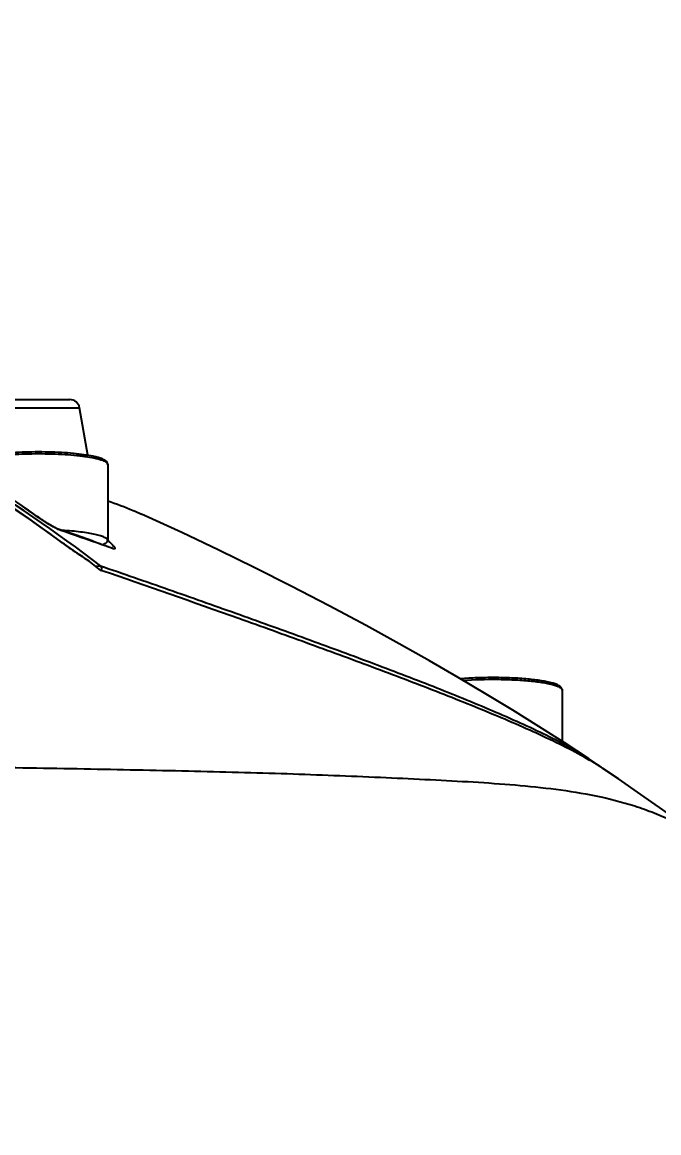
# Model space of a CAD drawing. Header units: millimetres. Extents: x 4086 to 8300, y 123 to 1549.
# Drawn here: x 7789 to 7797.06, y 628.25 to 642.29 of the extents above; entities that cross this region are included whole.
import ezdxf

# ---------------------------------------------------------------- set-up
doc = ezdxf.new("R2010")
doc.units = ezdxf.units.MM
for name, color, linetype in [('外形图', 7, 'Continuous'), ('尺寸标注', 7, 'Continuous'), ('运动范围', 7, 'Continuous')]:
    doc.layers.add(name, color=color, linetype=linetype)
doc.styles.add('思源黑', font='SourceHanSansCN-Normal.ttf')
doc.dimstyles.new('尺寸标注_1_4比例', dxfattribs={"dimtxt": 7, "dimasz": 6, "dimexe": 2, "dimexo": 1.5, "dimgap": 1, "dimtad": 1, "dimdec": 1, "dimlfac": 4, "dimdsep": 46, "dimtxsty": '思源黑', "dimcen": 0.09, "dimadec": 0, "dimazin": 0, "dimtp": 0.01, "dimtm": 0.01, "dimtfac": 1, "dimtdec": 1, "dimtofl": 0, "dimtmove": 0, "dimatfit": 3, "dimfxl": 1, "dimtolj": 1, "dimarcsym": 0})

# ---------------------------------------------------------------- blocks, each defined once
blk = doc.blocks.new('*D750')
at = {"layer": 'Defpoints', "color": 0}
for p in [(7746.494, 663.333), (7961.606, 638.226), (7701.103, 606.863), (7720.683, 606.863), (7783.633, 606.863)]:
    blk.add_point(p, dxfattribs=at)
at = {"layer": '尺寸标注', "color": 0, "lineweight": -2}
blk.add_arc((7783.633, 606.863), 67.588, 15.08218, 174.91199, dxfattribs=at)
at = {"layer": '尺寸标注', "color": 0}
for points in [[(7847.916, 624.232), (7849.869, 624.667), (7850.195, 618.593)], [(7715.312, 612.901), (7717.31, 612.813), (7716.045, 606.863)]]:
    blk.add_solid(points, dxfattribs=at)
at = {"layer": '尺寸标注', "color": 0, "insert": (7783.633, 679.161), "char_height": 7, "attachment_point": 5, "style": '思源黑'}
blk.add_mtext('\\A1;-\\A1;170%%d', dxfattribs=at)

msp = doc.modelspace()

# ---------------------------------------------------------------- linework, layer by layer
at = {"layer": '外形图'}
for p, q in [((7787.8138, 637.5182), (7789.6041, 637.5182)), ((7787.6907, 637.4149), (7789.7272, 637.4149)), ((7789.8333, 636.8129), (7789.7272, 637.4149)), ((7790.084, 636.6975), (7790.084, 635.7345)), ((7789.0813, 636.1175), (7788.9346, 636.2219)), ((7789.1627, 636.0597), (7789.0813, 636.1175)), ((7789.1507, 636.067), (7789.1483, 636.0686)), ((7789.2837, 635.9782), (7789.2598, 635.9937)), ((7789.3061, 635.9639), (7789.2837, 635.9782)), ((7789.4451, 635.8848), (7789.4419, 635.8861)), ((7789.6736, 635.8056), (7789.4451, 635.8848)), ((7789.4785, 635.8671), (7789.4751, 635.8683)), ((7789.9011, 635.7264), (7789.6736, 635.8056)), ((7790.0841, 635.7375), (7790.0857, 635.7362)), ((7789.9011, 635.7264), (7790.1235, 635.6486)), ((7790.014, 635.6809), (7790.011, 635.682)), ((7790.1215, 635.6433), (7790.014, 635.6809)), ((7790.153, 635.6323), (7790.1215, 635.6433)), ((7795.834, 633.8448), (7795.834, 633.198)), ((7796.1669, 632.9816), (7796.1672, 632.9814)), ((7796.1672, 632.9814), (7796.1679, 632.981)), ((7796.1918, 632.9649), (7796.1672, 632.9814))]:
    msp.add_line(p, q, dxfattribs=at)
for points in [[(7789.4842, 635.7286), (7789.0856, 636.0132), (7788.6754, 636.2911), (7788.2622, 636.5566)], [(7789.2598, 635.9937), (7789.2342, 636.0107), (7789.2207, 636.0197), (7789.2069, 636.0291), (7789.1926, 636.0389), (7789.1778, 636.0491), (7789.1627, 636.0597)], [(7796.1672, 632.9814), (7795.859, 633.182), (7795.5375, 633.3863), (7795.2084, 633.5903), (7794.8698, 633.7954), (7794.5193, 634.0029), (7794.1535, 634.2144), (7793.7692, 634.4316), (7793.3546, 634.6599), (7792.8871, 634.9101), (7792.4047, 635.1603), (7791.9442, 635.3918), (7791.4915, 635.6127), (7791.0198, 635.8363), (7790.5102, 636.0709)], [(7789.4419, 635.8861), (7789.4396, 635.8872), (7789.4369, 635.8884), (7789.4337, 635.8899), (7789.43, 635.8917), (7789.426, 635.8937), (7789.4216, 635.896), (7789.4168, 635.8985), (7789.4118, 635.9012), (7789.4065, 635.9041), (7789.4007, 635.9072), (7789.3946, 635.9106), (7789.388, 635.9144), (7789.3808, 635.9185), (7789.373, 635.923), (7789.3647, 635.9279), (7789.3559, 635.9331), (7789.3467, 635.9387), (7789.3371, 635.9446), (7789.3271, 635.9507), (7789.3167, 635.9572), (7789.3061, 635.9639)], [(7789.7658, 635.5317), (7789.7577, 635.537), (7789.7249, 635.5589), (7789.6891, 635.5831), (7789.6509, 635.6095), (7789.6105, 635.6377), (7789.5684, 635.6676), (7789.5249, 635.6989), (7789.4842, 635.7286)], [(7796.3114, 632.8773), (7796.2594, 632.9174), (7796.1918, 632.9649)], [(7797.6445, 631.9371), (7797.3828, 632.1314), (7797.1078, 632.3302), (7796.8285, 632.527), (7796.5449, 632.7218), (7796.349, 632.8537)]]:
    msp.add_lwpolyline(points, dxfattribs=at)
for centre, radius, start, end in [((7789.6041, 637.3932), 0.125, 10, 90), ((7777.7553, 619.4348), 20.1281, 52.56197, 58.57272), ((7777.6061, 619.5355), 20.0803, 53.73813, 57.95086), ((7733.4533, 473.8418), 171.4381, 70.737214, 70.925634), ((7791.6134, 638.3188), 3.3467, 236.46005, 237.72866), ((7777.6721, 619.5208), 20.0678, 52.11301, 52.7231), ((7794.895, 630.675), 2.6193, 56.283, 57.22908)]:
    msp.add_arc(centre, radius, start, end, dxfattribs=at)
for points, knots in [([(7790.084, 636.6975), (7790.084, 636.7064), (7790.0783, 636.7242), (7790.059, 636.7437), (7790.0341, 636.759), (7790.0033, 636.7723), (7789.9659, 636.7845), (7789.9033, 636.8008), (7789.8094, 636.818), (7789.6805, 636.8342), (7789.5337, 636.8463), (7789.3745, 636.8538), (7789.209, 636.8563), (7789.0434, 636.8538), (7788.8842, 636.8463), (7788.7374, 636.8342), (7788.6085, 636.818), (7788.5146, 636.8008), (7788.452, 636.7845), (7788.4146, 636.7723), (7788.3838, 636.759), (7788.3589, 636.7437), (7788.3396, 636.7242), (7788.334, 636.7064), (7788.334, 636.6975)], [0, 0, 0, 0, 0.0145897, 0.0286916, 0.0440917, 0.0621682, 0.0835058, 0.1082752, 0.1678459, 0.2394488, 0.3206896, 0.4086299, 0.5000002, 0.5913705, 0.6793108, 0.7605515, 0.8321544, 0.891725, 0.9164944, 0.937832, 0.9559085, 0.9713084, 0.9854104, 1, 1, 1, 1]), ([(7788.334, 636.6975), (7788.334, 636.708), (7788.3486, 636.7245), (7788.3733, 636.7386), (7788.4167, 636.7572), (7788.4897, 636.7767), (7788.5748, 636.7924), (7788.6555, 636.8038), (7788.7501, 636.8147), (7788.9349, 636.8297), (7789.209, 636.8375), (7789.483, 636.8297), (7789.6678, 636.8147), (7789.7624, 636.8038), (7789.8431, 636.7924), (7789.9282, 636.7767), (7790.0012, 636.7572), (7790.0446, 636.7386), (7790.0693, 636.7245), (7790.084, 636.708), (7790.084, 636.6975)], [0, 0, 0, 0, 0.0174678, 0.0310845, 0.0485612, 0.0951981, 0.1565185, 0.1920899, 0.2305244, 0.3145554, 0.5, 0.6854446, 0.7694756, 0.8079101, 0.8434815, 0.9048019, 0.9514388, 0.9689155, 0.9825322, 1, 1, 1, 1]), ([(7789.1483, 636.0686), (7789.0217, 636.1584), (7788.7842, 636.3279), (7788.547, 636.4979), (7788.4365, 636.5782)], [0, 0, 0, 0, 0.5319194, 1, 1, 1, 1]), ([(7790.0845, 636.2366), (7790.1929, 636.2005), (7790.3359, 636.1475), (7790.4755, 636.0867), (7790.5102, 636.0709)], [0, 0, 0, 0, 0.7496533, 1, 1, 1, 1]), ([(7789.4439, 635.8821), (7789.422, 635.893), (7789.3755, 635.9193), (7789.2771, 635.9799), (7789.2015, 636.031), (7789.1507, 636.067)], [0, 0, 0, 0, 0.21192, 0.4612993, 1, 1, 1, 1]), ([(7789.4751, 635.8683), (7789.4729, 635.869), (7789.4622, 635.8731), (7789.452, 635.878), (7789.4439, 635.8821)], [0, 0, 0, 0, 0.2087785, 1, 1, 1, 1]), ([(7790.084, 635.7345), (7790.084, 635.7422), (7790.076, 635.7547), (7790.0602, 635.7666), (7790.0339, 635.7813), (7789.9885, 635.7977), (7789.9207, 635.815), (7789.8364, 635.8306), (7789.7376, 635.8442), (7789.6266, 635.8554), (7789.5486, 635.8608), (7789.508, 635.8631)], [0, 0, 0, 0, 0.0383483, 0.065327, 0.0989411, 0.187264, 0.3036475, 0.4462958, 0.6123717, 0.7983109, 1, 1, 1, 1]), ([(7790.0224, 635.684), (7790.0315, 635.6876), (7790.0477, 635.6949), (7790.0707, 635.7087), (7790.084, 635.7245), (7790.084, 635.7345)], [0, 0, 0, 0, 0.356796, 0.635926, 1, 1, 1, 1]), ([(7790.0857, 635.7362), (7790.095, 635.7282), (7790.1123, 635.7131), (7790.1353, 635.6912), (7790.1536, 635.672), (7790.1666, 635.656), (7790.1739, 635.6444), (7790.1761, 635.6368), (7790.1761, 635.6326), (7790.1737, 635.6291), (7790.1685, 635.6283), (7790.1615, 635.6296), (7790.1561, 635.6312), (7790.153, 635.6323)], [0, 0, 0, 0, 0.2242714, 0.4184816, 0.5802592, 0.7068709, 0.7957176, 0.8263369, 0.849958, 0.8703946, 0.8970363, 0.9397547, 1, 1, 1, 1]), ([(7789.4832, 635.7267), (7789.4835, 635.7272), (7789.4836, 635.7277), (7789.4843, 635.7285), (7789.4842, 635.7286)], [0, 0, 0, 0, 0.7430413, 1, 1, 1, 1]), ([(7789.7643, 635.5294), (7789.7413, 635.5446), (7789.6464, 635.6087), (7789.5533, 635.6753), (7789.4832, 635.7267)], [0, 0, 0, 0, 0.241185, 1, 1, 1, 1]), ([(7789.9294, 635.4104), (7789.9419, 635.4126), (7789.9591, 635.4155), (7789.9798, 635.4171), (7789.9879, 635.4172), (7789.9912, 635.4168)], [0, 0, 0, 0, 0.6095303, 0.8399419, 1, 1, 1, 1]), ([(7789.9912, 635.4168), (7789.999, 635.4099), (7790.0096, 635.3893), (7790.0059, 635.3668), (7790.0012, 635.357)], [0, 0, 0, 0, 0.4859687, 1, 1, 1, 1]), ([(7789.9912, 635.4168), (7790.2788, 635.3178), (7790.85, 635.1196), (7791.6992, 634.8198), (7792.5342, 634.5193), (7793.3511, 634.2185), (7794.1413, 633.9182), (7794.775, 633.6629), (7795.2543, 633.4549), (7795.5869, 633.3013), (7795.8914, 633.1478), (7796.0805, 633.0385), (7796.1669, 632.9816)], [0, 0, 0, 0, 0.1372888, 0.272854, 0.4064825, 0.5377902, 0.6657331, 0.7880152, 0.8461097, 0.9015275, 0.9533306, 1, 1, 1, 1]), ([(7796.3128, 632.8774), (7796.2231, 632.9352), (7796.0279, 633.0466), (7795.715, 633.2039), (7795.3738, 633.3607), (7794.8819, 633.5725), (7794.2327, 633.8322), (7793.425, 634.1388), (7792.5911, 634.4452), (7791.4468, 634.8558), (7790.5791, 635.1584), (7789.9959, 635.3588)], [0, 0, 0, 0, 0.0471316, 0.0990773, 0.1546081, 0.2129116, 0.3354745, 0.4632608, 0.5943243, 0.7277311, 1, 1, 1, 1]), ([(7795.834, 633.8448), (7795.834, 633.8507), (7795.8315, 633.8626), (7795.819, 633.8828), (7795.7932, 633.9021), (7795.7536, 633.9198), (7795.7032, 633.9357), (7795.6415, 633.9501), (7795.5689, 633.9632), (7795.4864, 633.9747), (7795.3604, 633.9881), (7795.1888, 633.9993), (7794.9741, 634.0042), (7794.7585, 634.0005), (7794.6162, 633.9921), (7794.5474, 633.9862)], [0, 0, 0, 0, 0.013507, 0.0264673, 0.0528697, 0.0846518, 0.1241633, 0.1718954, 0.2275742, 0.2905428, 0.3599074, 0.5134508, 0.6784666, 0.8442412, 1, 1, 1, 1]), ([(7794.5781, 633.968), (7794.7208, 633.9788), (7794.9364, 633.9847), (7795.2185, 633.9769), (7795.3874, 633.9652), (7795.5108, 633.9514), (7795.5913, 633.9399), (7795.6618, 633.9268), (7795.7209, 633.9128), (7795.769, 633.8973), (7795.8074, 633.8805), (7795.834, 633.8594), (7795.834, 633.8448)], [0, 0, 0, 0, 0.3343117, 0.5033249, 0.6595734, 0.7298778, 0.7935205, 0.8495716, 0.8972624, 0.9360375, 0.9656677, 1, 1, 1, 1]), ([(7788.397, 632.8704), (7788.6311, 632.8682), (7789.0935, 632.8625), (7789.7787, 632.8503), (7790.4472, 632.837), (7791.0988, 632.8232), (7791.7331, 632.808), (7792.5431, 632.7837), (7793.3289, 632.7524), (7794.091, 632.7172), (7794.6372, 632.6887), (7795.1686, 632.6537), (7795.6876, 632.6043), (7796.1963, 632.5281), (7796.6121, 632.4283), (7796.9375, 632.3183), (7797.1796, 632.2172), (7797.4185, 632.0933), (7797.5704, 631.9928), (7797.6445, 631.9371)], [0, 0, 0, 0, 0.0748263, 0.1478049, 0.2190543, 0.2885185, 0.3561242, 0.4218437, 0.5475183, 0.6074736, 0.6656652, 0.7223212, 0.777705, 0.8322211, 0.8866159, 0.914101, 0.9419434, 0.9703909, 1, 1, 1, 1])]:
    msp.add_open_spline(points, degree=3, knots=knots, dxfattribs=at)
for points in [[(7789.1513, 636.0678), (7789.1505, 636.0683), (7789.1495, 636.0685), (7789.1485, 636.0685)], [(7789.4751, 635.8683), (7789.4661, 635.8754), (7789.4558, 635.8811), (7789.4449, 635.8849)], [(7790.1235, 635.6486), (7790.1341, 635.6449), (7790.1442, 635.6393), (7790.153, 635.6323)], [(7789.8266, 635.4891), (7789.8069, 635.5041), (7789.7865, 635.5182), (7789.7658, 635.5317)]]:
    msp.add_open_spline(points, degree=3, dxfattribs=at)
at = {"layer": '运动范围'}
msp.add_arc((7783.7746, 606.8692), 180.575, 10, 349.993572, dxfattribs=at)

# ---------------------------------------------------------------- dimensions: what is measured, and where the dimension line sits
at = {"layer": '尺寸标注'}
dim = msp.add_angular_dim_2l(base=(7746.4945, 663.3329), line1=((7701.103, 606.8629), (7720.6832, 606.8629)), line2=((7783.6327, 606.8629), (7961.6062, 638.2257)), text='\\A1;-<>', dimstyle='尺寸标注_1_4比例', dxfattribs=at)
dim.commit()
dim.dimension.update_dxf_attribs({"geometry": '*D750', "text_midpoint": (7783.6327, 674.4507), "dimtype": 162})

doc.saveas('drawing.dxf')
